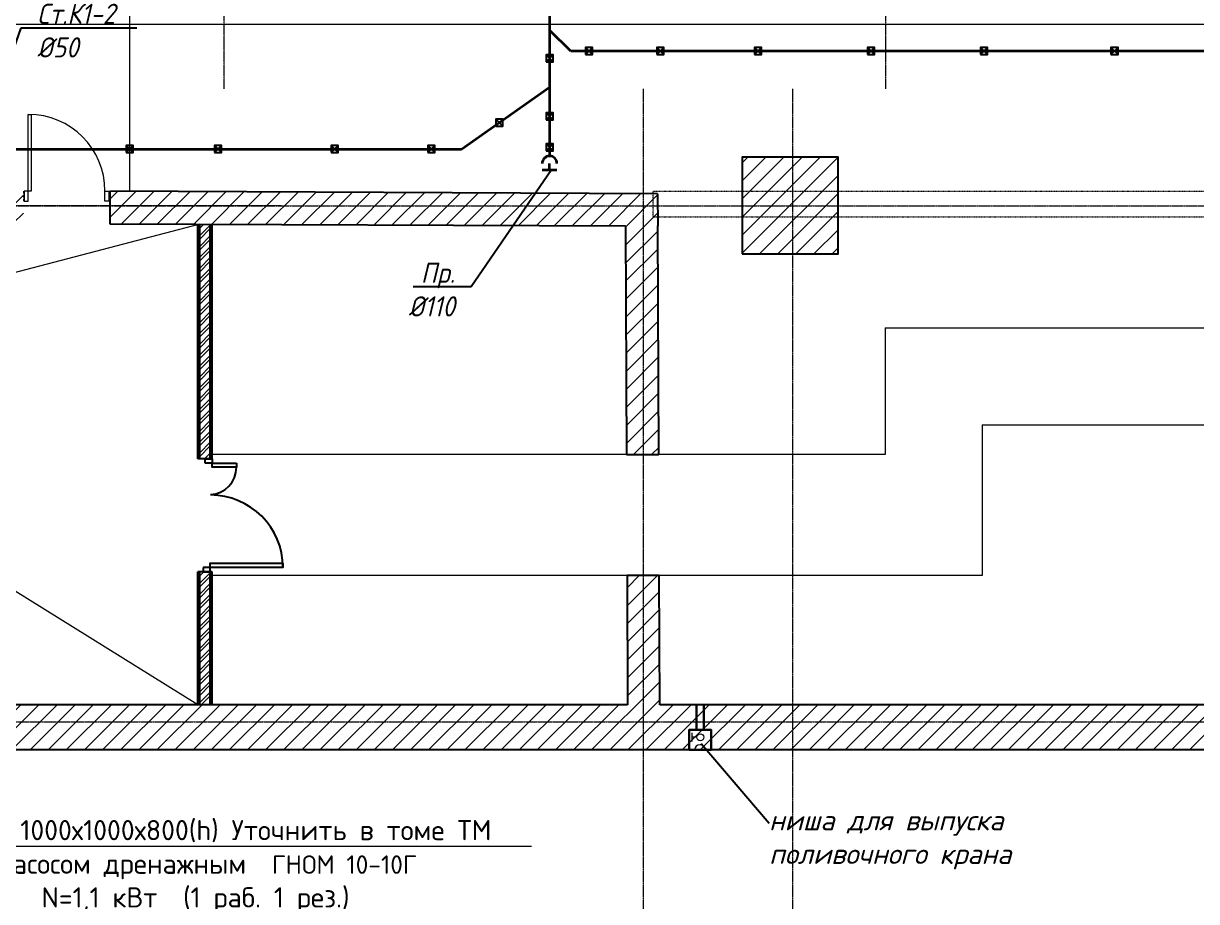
# Model space of a CAD drawing. Header units: millimetres. Extents: x -10178924 to 11692288, y -947381 to 58396.
# Drawn here: x 721652 to 736189, y -928785 to -917900 of the extents above; entities that cross this region are included whole.
import ezdxf
from ezdxf import colors
from ezdxf.entities.mleader import LeaderData, LeaderLine
from ezdxf.enums import TextEntityAlignment as Align
from ezdxf.math import Vec2, Vec3

# ---------------------------------------------------------------- set-up
doc = ezdxf.new("R2010")
doc.units = ezdxf.units.MM
for name, pattern in [('HIDDEN', [9.525, 6.35, -3.175]), ('короткая штриховая', [282.222222, 141.111111, -141.111111]), ('невидимая', [9.525, 6.35, -3.175]), ('осевая', [50.8, 31.75, -6.35, 6.35, -6.35])]:
    doc.linetypes.add(name, pattern=pattern)
for name, color, linetype, lineweight in [('_0', 7, 'Continuous', 25), ('_В1', 5, 'Continuous', 9), ('PDF _Разрезы', 7, 'Continuous', 9), ('АР_Двери', 250, 'Continuous', 9), ('Балки.1', 7, 'Continuous', 9), ('ВК_ К1', 24, 'Continuous', 35), ('Двери', 7, 'Continuous', 9), ('Контур пол Подвал', 7, 'Continuous', 9), ('Основная ГКЛ', 250, 'Continuous', 9), ('Перегородки', 162, 'Continuous', 9), ('Размеры осевые', 153, 'Continuous', 9), ('Стены.1', 7, 'Continuous', 25), ('Текст 0.09', 250, 'Continuous', 5), ('ШТРИХОВКА', 252, 'Continuous', 15)]:
    doc.layers.add(name, color=color, linetype=linetype, lineweight=lineweight)
for name, color, linetype in [('_надписи_вода', 7, 'Continuous'), ('PDF _АР_Двери_ВНУТР', 7, 'Continuous'), ('ВК_Выноски', 7, 'Continuous'), ('Стены внутр.1', 7, 'Continuous')]:
    doc.layers.add(name, color=color, linetype=linetype)
doc.styles.add('Gost_', font='isocpeur.ttf', dxfattribs={"width": 0.8, "height": 250})
doc.styles.add('ISOCPEUR', font='isocpeui.ttf', dxfattribs={"width": 0.9})
doc.styles.add('НТПИ_ТИ', font='isocpeui.ttf', dxfattribs={"height": 250})
doc.styles.add('ТЕКСТ', font='arial.ttf', dxfattribs={"height": 200})

# ---------------------------------------------------------------- blocks, each defined once
blk = doc.blocks.new('_None')
blk = doc.blocks.new('*U2131')
at = {"color": 0, "lineweight": -2}
for p, q in [((215, -115), (215, 115)), ((215, 0), (115, 0))]:
    blk.add_line(p, q, dxfattribs=at)
blk.add_arc((115, 0), 115, 90, 270, dxfattribs=at)
at = {"color": 18, "lineweight": 40, "true_color": 0x050505, "style": 'Gost_', "width": 0.8, "flags": 1}
blk.add_attdef('ДИАМЕТР', text='', height=2.5, dxfattribs=at).set_placement((-24, 39), align=Align.MIDDLE_CENTER)
blk = doc.blocks.new('*U2222')
at = {"layer": 'АР_Двери'}
for points in [[(-1000, 0), (-1050, 0), (-1050, 125), (-1000, 125)], [(-50, -950), (-85, -950), (-85, 0), (-50, 0)], [(-50, 0), (0, 0), (0, 125), (-50, 125)]]:
    blk.add_lwpolyline(points, close=True, dxfattribs=at)
blk.add_arc((-50, 0), 950, 180, 270, dxfattribs=at)
at = {"layer": 'Основная ГКЛ', "linetype": 'HIDDEN', "ltscale": 5}
for p, q in [((-1060, 125), (-1060, 0)), ((10, 0), (10, 125))]:
    blk.add_line(p, q, dxfattribs=at)
blk = doc.blocks.new('A$C5282721b')
at = {"layer": 'Перегородки', "lineweight": 20, "true_color": 0x000000, "transparency": 33554687}
h = blk.add_hatch(dxfattribs=at)
h.set_pattern_fill('ANSI32', color=18, scale=10)
h.set_pattern_definition([(45, (-118805.41, -56606.49), (-67.35192, 67.35192), []), (45, (-118760.505, -56606.49), (-67.35192, 67.35192), [])])
h.paths.add_polyline_path([(4828.725, -41778.299), (4853.725, -41778.403)])
h.paths.add_polyline_path([(4828.725, -46088.95), (4698.725, -46088.95), (4699.649, -47736.478), (4828.725, -47736.478)])
h.paths.add_polyline_path([(4699.176, -44686.95), (4828.725, -44686.95), (4828.725, -41778.299), (4698.725, -41777.758)])
at = {"layer": 'ШТРИХОВКА', "ltscale": 100, "true_color": 0x000000, "transparency": 33554687}
h = blk.add_hatch(dxfattribs=at)
h.set_pattern_fill('ANSI31', color=18, scale=50)
h.set_pattern_definition([(45, (-79853.19, 25128.16), (-112.2532, 112.2532), [])])
h.paths.add_polyline_path([(5440.998, -31868.119), (-7386.275, -31868.119), (-7386.275, -48296.478), (61378.75, -48296.478), (61378.75, -31842.839), (41035.118, -31842.839), (41035.118, -31656.036), (40796.248, -31656.036), (40796.248, -31842.839), (40629.962, -31842.839), (40629.962, -31942.839), (40605.14, -34348.621), (40629.93, -32405.355), (39128.581, -32429.908), (40629.962, -32402.839), (40629.675, -32155.326), (39132.149, -32179.816), (39135.64, -31968.17), (38886.085, -31968.17), (38879.867, -32433.975), (40623.548, -32405.459), (40553.111, -38427.181), (40243.01, -38425.516), (40241.748, -38827.97), (43340.219, -38835.027), (43340.219, -38442.147), (40953.116, -38429.329), (41029.994, -32402.839), (54378.974, -32402.839), (54378.974, -35923.465), (54778.974, -35923.465), (54778.974, -32402.839), (60818.75, -32402.839), (60818.75, -41309.464), (60472.291, -41309.464), (60472.291, -41709.464), (60818.75, -41709.464), (60818.75, -47736.478), (44025.201, -47736.478), (44013.125, -46167.929), (43613.137, -46171.008), (43625.189, -47736.478), (27189.462, -47736.478), (27189.462, -44565.139), (26789.462, -44565.139), (26789.462, -47736.478), (10401.743, -47736.478), (10394.408, -46134.647), (9994.404, -46134.678), (10001.739, -47736.478), (-6826.275, -47736.478), (-6826.275, -41729.869), (-6530.734, -41731.097), (-6529.072, -41331.1), (-6826.275, -41329.865), (-6826.275, -32428.119), (-762.705, -32428.119), (-770.891, -36004.088), (-370.903, -36005.35), (-362.703, -32428.119), (5640.998, -32428.119), (5640.998, -31868.119)])
h.paths.add_polyline_path([(3584.804, -41373.023), (3584.804, -41773.13), (9973.974, -41799.679), (9987.536, -44634.678), (10387.54, -44634.678), (10372.735, -41401.332)], flags=17)
h.paths.add_polyline_path([(2513.142, -41768.578), (2514.803, -41368.779), (-383.184, -41356.638), (-371.114, -37407.013), (-774.123, -37406.088), (-783.181, -41354.976), (-5508.242, -41335.314), (-5509.901, -41734.604)], flags=17)
h = blk.add_hatch(dxfattribs=at)
h.set_pattern_fill('ANSI31', color=18, scale=50)
h.set_pattern_definition([(45, (-120811.35, -12436.93), (-112.2532, 112.2532), [])])
h.paths.add_polyline_path([(12610.573, -42148.478), (11420.573, -42148.478), (11422.383, -41095.814), (11420.573, -40948.478), (12610.573, -40948.478)])
at = {"color": 18, "lineweight": 0, "ltscale": 100, "true_color": 0x000000, "transparency": 33554687}
for p, q in [((4698.725, -41777.758), (-808.213, -43226.554)), ((4698.725, -41777.758), (-808.213, -43226.554)), ((4673.725, -47736.478), (-808.213, -44326.554)), ((4673.725, -47736.478), (-808.213, -44326.554))]:
    blk.add_line(p, q, dxfattribs=at)
at = {"color": 18, "true_color": 0x000000, "transparency": 33554687}
for p, q in [((4853.725, -44686.95), (4673.725, -44686.95)), ((4853.725, -46088.95), (4673.725, -46088.95))]:
    blk.add_line(p, q, dxfattribs=at)
at = {"layer": '_В1', "color": 18, "true_color": 0x000000, "transparency": 33554687}
for p, q in [((10796.09, -48085.958), (10795.778, -48191.958)), ((10859.105, -48139.833), (10795.927, -48139.647))]:
    blk.add_line(p, q, dxfattribs=at)
blk.add_circle((10901.597, -48139.916), 42.492, dxfattribs=at)
blk.add_arc((10899.676, -48301.362), 68.745, 4.5463292, 176.4529707, dxfattribs=at)
at = {"layer": '_надписи_вода', "color": 18, "lineweight": 30, "true_color": 0x000000, "transparency": 33554687}
for p, q in [((10856.085, -47736.478), (10856.085, -48046.478)), ((10946.085, -47737.731), (10946.085, -48046.478))]:
    blk.add_line(p, q, dxfattribs=at)
for points in [[(11036.085, -48296.478), (10766.085, -48296.478), (10766.085, -48046.478), (11036.085, -48046.478)], [(10766.085, -48046.478), (11036.085, -48046.478), (11036.085, -48296.478), (10766.085, -48296.478)], [(11036.085, -48296.478), (10766.085, -48296.478), (10766.085, -48046.478), (11036.085, -48046.478)], [(11036.085, -48296.478), (10766.085, -48296.478), (10766.085, -48046.478), (11036.085, -48046.478)]]:
    blk.add_lwpolyline(points, close=True, dxfattribs=at)
at = {"layer": 'PDF _АР_Двери_ВНУТР', "color": 18, "true_color": 0x000000, "transparency": 33554687}
for points in [[(4764.824, -44741.984), (4764.824, -44686.95), (4853.725, -44686.95), (4853.725, -44741.984)], [(5154.293, -44741.984), (5154.293, -44792.784), (4853.725, -44792.784), (4853.725, -44741.984)], [(4739.824, -46033.917), (4739.824, -46088.95), (4828.725, -46088.95), (4828.725, -46033.917)], [(4828.725, -46033.917), (4828.725, -45983.116), (5730.431, -45983.116), (5730.431, -46033.917)]]:
    blk.add_lwpolyline(points, close=True, dxfattribs=at)
for centre, radius, start, end in [((4813.476, -44791.835), 340.819, 272.9206233, 359.840393), ((4830.841, -46036.034), 899.59, 0.000055, 89.999945)]:
    blk.add_arc(centre, radius, start, end, dxfattribs=at)
at = {"layer": 'PDF _Разрезы', "color": 18, "lineweight": 9, "true_color": 0x000000, "transparency": 33554687}
blk.add_lwpolyline([(-11856.305, -39299.259), (62616.964, -39299.259)], dxfattribs=at)
at = {"layer": 'Балки.1', "color": 18, "linetype": 'короткая штриховая', "ltscale": 0.02, "true_color": 0x000000, "transparency": 33554687}
for p, q in [((10319.368, -41369.704), (12015.573, -41369.704)), ((10319.368, -41689.704), (10319.368, -41369.704)), ((12015.573, -41369.704), (41378.795, -41369.704)), ((10319.368, -41689.704), (12015.573, -41689.704)), ((12015.573, -41689.704), (41973.795, -41689.704))]:
    blk.add_line(p, q, dxfattribs=at)
at = {"layer": 'Контур пол Подвал', "color": 18, "linetype": 'невидимая', "true_color": 0x000000, "transparency": 33554687}
for p, q in [((3829.109, -37454.088), (3829.109, -41369.965)), ((13194.417, -43064.958), (39053.725, -43064.958)), ((13194.417, -43064.958), (13194.417, -44634.678)), ((14394.417, -44264.958), (36068.725, -44264.958)), ((14394.417, -44264.958), (14394.417, -46134.678)), ((13194.417, -44634.678), (4853.725, -44634.678)), ((14394.417, -46134.678), (4853.725, -46134.678))]:
    blk.add_line(p, q, dxfattribs=at)
at = {"layer": 'Перегородки', "color": 18, "linetype": 'Continuous', "lineweight": 25, "true_color": 0x000000, "transparency": 33554687, "flags": 128}
for points in [[(4673.725, -44686.95), (4673.725, -41777.655)], [(4698.725, -44686.95), (4698.725, -41777.758)], [(4828.725, -44686.95), (4828.725, -41778.299)], [(4853.725, -44686.95), (4853.725, -41778.403)], [(4673.725, -47736.478), (4673.725, -46088.95)], [(4698.725, -47736.478), (4698.725, -46088.95)], [(4828.725, -47736.478), (4828.725, -46088.95)], [(4853.725, -47736.478), (4853.725, -46088.95)]]:
    blk.add_lwpolyline(points, dxfattribs=at)
at = {"layer": 'Размеры осевые', "color": 251, "linetype": 'осевая', "ltscale": 0.5, "transparency": 33554687}
for p, q in [((5000, -40100), (5000, -25800)), ((13200, -40100), (13200, -25800)), ((10200, -52200), (10200, -40100)), ((12046.848, -52200), (12046.848, -40100)), ((-9750.002, -41548.478), (5713.085, -41548.478)), ((-9750.002, -41548.478), (5713.085, -41548.478)), ((-9750, -41550), (62308.109, -41550)), ((-9750, -47950), (62308.109, -47950))]:
    blk.add_line(p, q, dxfattribs=at)
at = {"layer": 'Стены внутр.1', "color": 18, "linetype": 'Continuous', "true_color": 0x000000, "transparency": 33554687}
for p, q in [((3584.804, -41368.794), (3584.804, -41773.13)), ((9974.555, -41799.681), (9987.536, -44634.678)), ((10387.54, -44634.678), (10374.567, -41801.343)), ((9987.536, -44634.678), (10387.54, -44634.678)), ((10394.408, -46134.647), (9994.404, -46134.678))]:
    blk.add_line(p, q, dxfattribs=at)
at = {"layer": 'Стены внутр.1', "color": 18, "linetype": 'Continuous', "true_color": 0x000000, "transparency": 33554687, "flags": 128}
for points in [[(10372.735, -41401.332), (3584.804, -41368.794)], [(10372.735, -41401.332), (10374.567, -41801.343)], [(3584.804, -41773.13), (9974.555, -41799.681)], [(9994.404, -46134.678), (10001.739, -47736.478)], [(10401.743, -47736.478), (10394.408, -46134.678)]]:
    blk.add_lwpolyline(points, dxfattribs=at)
at = {"layer": 'Стены.1', "color": 18, "linetype": 'Continuous', "true_color": 0x000000, "transparency": 33554687, "flags": 128}
blk.add_lwpolyline([(11420.573, -42148.478), (12610.573, -42148.478), (12610.573, -40948.478), (11420.573, -40948.478)], close=True, dxfattribs=at)
for points in [[(10001.739, -47736.478), (-6826.275, -47736.478)], [(26789.462, -47736.478), (10401.743, -47736.478)], [(10001.739, -48296.478), (-7386.275, -48296.478)], [(27189.462, -48296.478), (10001.739, -48296.478)]]:
    blk.add_lwpolyline(points, dxfattribs=at)
at = {"layer": 'Текст 0.09', "color": 7, "linetype": 'ByBlock', "lineweight": -2, "ltscale": 100, "transparency": 33554687}
blk.add_line((11754.224, -49206.186), (11754.584, -49206.186), dxfattribs=at)
blk.add_line((11754.224, -49206.186), (11754.584, -49206.186), dxfattribs=at)
blk.add_lwpolyline([(10911.706, -48217.225), (11754.224, -49206.186)], dxfattribs=at)
blk.add_lwpolyline([(10911.706, -48217.225), (11754.224, -49206.186)], dxfattribs=at)
at = {"layer": 'Текст 0.09', "color": 7, "ltscale": 100, "transparency": 33554687}
blk.add_solid([(10911.683, -48217.245), (10911.589, -48217.088), (10911.729, -48217.206)], dxfattribs=at)
blk.add_solid([(10911.683, -48217.245), (10911.589, -48217.088), (10911.729, -48217.206)], dxfattribs=at)
at = {"layer": 'Двери', "color": 18, "linetype": 'Continuous', "ltscale": 2, "true_color": 0x000000, "transparency": 33554687, "rotation": 180}
blk.add_blockref('*U2222', (2524.804, -41368.554), dxfattribs=at)
at = {"layer": 'Текст 0.09', "color": 7, "ltscale": 100, "transparency": 33554687, "insert": (11754.674, -49043.686), "char_height": 250, "attachment_point": 1, "style": 'НТПИ_ТИ'}
blk.add_mtext('ниша для выпуска\\Pполивочного крана', dxfattribs=at)
blk.add_mtext('ниша для выпуска\\Pполивочного крана', dxfattribs=at)

msp = doc.modelspace()

# ---------------------------------------------------------------- linework, layer by layer
for p, q in [((728616, -918197.8), (728703, -918284.8)), ((728703, -918197.8), (728616, -918284.8)), ((729499.4, -918197.8), (729586.5, -918284.8)), ((729586.5, -918197.8), (729499.4, -918284.8)), ((730708.9, -918197.8), (730796, -918284.8)), ((730796, -918197.8), (730708.9, -918284.8)), ((732111.3, -918197.8), (732198.3, -918284.8)), ((732198.3, -918197.8), (732111.3, -918284.8)), ((733511.1, -918197.8), (733598.2, -918284.8)), ((733598.2, -918197.8), (733511.1, -918284.8)), ((735128.4, -918197.8), (735215.5, -918284.8)), ((735215.5, -918197.8), (735128.4, -918284.8)), ((728127.2, -918289.1), (728214.3, -918376.2)), ((728214.3, -918289.1), (728127.2, -918376.2)), ((728127.2, -919009.6), (728214.3, -919096.6)), ((728214.3, -919009.6), (728127.2, -919096.6)), ((727503.5, -919085.1), (727590.6, -919172.1)), ((727590.6, -919085.1), (727503.5, -919172.1)), ((722922.6, -919414.2), (723009.7, -919501.3)), ((723009.7, -919414.2), (722922.6, -919501.3)), ((724019.1, -919414.2), (724106.2, -919501.3)), ((724106.2, -919414.2), (724019.1, -919501.3)), ((725462.9, -919414.2), (725550, -919501.3)), ((725550, -919414.2), (725462.9, -919501.3)), ((726663.8, -919414.2), (726750.9, -919501.3)), ((726750.9, -919414.2), (726663.8, -919501.3)), ((728127.2, -919391.8), (728214.3, -919478.9)), ((728214.3, -919391.8), (728127.2, -919478.9))]:
    msp.add_line(p, q)
for points in [[(728616, -918284.8), (728703, -918284.8), (728703, -918197.8), (728616, -918197.8)], [(729499.4, -918284.8), (729586.5, -918284.8), (729586.5, -918197.8), (729499.4, -918197.8)], [(730708.9, -918284.8), (730796, -918284.8), (730796, -918197.8), (730708.9, -918197.8)], [(732111.3, -918284.8), (732198.3, -918284.8), (732198.3, -918197.8), (732111.3, -918197.8)], [(733511.1, -918284.8), (733598.2, -918284.8), (733598.2, -918197.8), (733511.1, -918197.8)], [(735128.4, -918284.8), (735215.5, -918284.8), (735215.5, -918197.8), (735128.4, -918197.8)], [(728127.2, -918376.2), (728214.3, -918376.2), (728214.3, -918289.1), (728127.2, -918289.1)], [(728127.2, -919096.6), (728214.3, -919096.6), (728214.3, -919009.6), (728127.2, -919009.6)], [(727503.5, -919172.1), (727590.6, -919172.1), (727590.6, -919085.1), (727503.5, -919085.1)], [(722922.6, -919501.3), (723009.7, -919501.3), (723009.7, -919414.2), (722922.6, -919414.2)], [(724019.1, -919501.3), (724106.2, -919501.3), (724106.2, -919414.2), (724019.1, -919414.2)], [(725462.9, -919501.3), (725550, -919501.3), (725550, -919414.2), (725462.9, -919414.2)], [(726663.8, -919501.3), (726750.9, -919501.3), (726750.9, -919414.2), (726663.8, -919414.2)], [(728127.2, -919478.9), (728214.3, -919478.9), (728214.3, -919391.8), (728127.2, -919391.8)]]:
    msp.add_lwpolyline(points, close=True)
at = {"layer": 'ВК_ К1', "ltscale": 100}
for p, q in [((728170.7, -911408.7), (728170.7, -919543.9)), ((728170.7, -911408.7), (728170.7, -919543.9)), ((712807.3, -919457.7), (727078.9, -919457.7))]:
    msp.add_line(p, q, dxfattribs=at)
at = {"layer": 'ВК_ К1'}
for p, q in [((728433.1, -918241.3), (728170.7, -917983.7)), ((738082.9, -918241.3), (728433.1, -918241.3)), ((727078.9, -919457.7), (728170.7, -918690.2))]:
    msp.add_line(p, q, dxfattribs=at)

# ---------------------------------------------------------------- block references
msp.add_blockref('A$C5282721b', (719137, -878608.8))
at = {"layer": 'ВК_ К1', "xscale": 0.8000000000000009, "yscale": 0.8000000000000009, "zscale": 0.8000000000000009, "rotation": 270}
msp.add_blockref('*U2131', (728170.7, -919543.9), dxfattribs=at)

# ---------------------------------------------------------------- leaders
at = {"layer": '_0'}
ml = msp.add_multileader_mtext('Standard', dxfattribs=at)
ml.set_content('\\A1;{\\fISOCPEUR|b0|i0|c204|p34;\\C256;Приямок \\fISOCPEUR|b0|i0|c0|p34;1000\\fISOCPEUR|b0|i0|c204|p34;х\\fISOCPEUR|b0|i0|c0|p34;1000\\fISOCPEUR|b0|i0|c204|p34;х\\fISOCPEUR|b0|i0|c0|p34;800(h)\\fISOCPEUR|b0|i0|c204|p34; Уточнить в томе ТМ\\fISOCPEUR|b0|i0|c0|p34;\\P\\fISOCPEUR|b0|i0|c204|p34;с насосом дренажным \\A0; \\H0.91667x;ГНОМ 10-10Г\\A1;\\H1.09091x; \\PN=1,1 кВт\\fISOCPEUR|b0|i0|c0|p34;  (1 \\fISOCPEUR|b0|i0|c204|p34;раб\\fISOCPEUR|b0|i0|c0|p34;. 1 \\fISOCPEUR|b0|i0|c204|p34;рез\\fISOCPEUR|b0|i0|c0|p34;.)}', color=1, style='ТЕКСТ')
ml.set_leader_properties(lineweight=13)
ml.set_arrow_properties(name='NONE')
ml.build(insert=Vec2(0, 0))
ml.multileader.update_dxf_attribs({"text_left_attachment_type": 6, "text_right_attachment_type": 6, "dogleg_length": 100, "arrow_head_size": 600, "scale": 100})
ctx = ml.context
ctx.base_point, ctx.scale, ctx.char_height, ctx.arrow_head_size, ctx.landing_gap_size, ctx.plane_origin = Vec3(720071.6, -928100), 100, 250, 600, 0.18, Vec3(726500.3, -819208.9)
ctx.left_attachment, ctx.right_attachment, ctx.text_align_type = 6, 6, 1
notes = []
notes.append((ctx, [(0, (1, 1, 0), (719871.6, -928100), (1, 0), 200, [(0, [(717700.6, -922587.7)], 0, [])])]))
ctx.mtext.insert, ctx.mtext.alignment, ctx.mtext.flow_direction = Vec3(723784.3, -927775), 2, 5
at = {"layer": 'ВК_Выноски'}
ml = msp.add_multileader_mtext('Standard', dxfattribs=at)
ml.set_content('{\\W0.9;Ст.К1-2  \\P%%C50 }', color=7, style='ISOCPEUR')
ml.set_leader_properties(color=7, linetype='ByLayer', lineweight=-1)
ml.set_arrow_properties(name='NONE')
ml.build(insert=Vec2(0, 0))
ml.multileader.update_dxf_attribs({"text_left_attachment_type": 6, "text_right_attachment_type": 6, "dogleg_length": 0.36, "arrow_head_size": 300})
ctx = ml.context
ctx.base_point, ctx.char_height, ctx.arrow_head_size, ctx.landing_gap_size, ctx.plane_origin = Vec3(721722.4, -917955), 250, 300, 100, Vec3(731531.5, -946486.3)
ctx.left_attachment, ctx.right_attachment = 6, 6
notes.append((ctx, [(0, (1, 1, 0), (721622.1, -917955), (1, 0), 100.4, [(0, [(720920.2, -919960.5)], 0, [])])]))
ctx.mtext.insert, ctx.mtext.width, ctx.mtext.flow_direction = Vec3(721822.4, -917655), 2623.343, 5
ml = msp.add_multileader_mtext('Standard', dxfattribs=at)
ml.set_content('{\\W0.9;Пр.\\P%%C110}', color=7, style='ISOCPEUR')
ml.set_leader_properties(color=7, linetype='ByLayer', lineweight=-1)
ml.set_arrow_properties(name='NONE')
ml.build(insert=Vec2(0, 0))
ml.multileader.update_dxf_attribs({"text_left_attachment_type": 6, "text_right_attachment_type": 6, "dogleg_length": 0.36, "arrow_head_size": 300})
ctx = ml.context
ctx.base_point, ctx.char_height, ctx.arrow_head_size, ctx.landing_gap_size, ctx.plane_origin = Vec3(726334, -921165.4), 250, 300, 100, Vec3(736353.8, -949561.7)
ctx.left_attachment, ctx.right_attachment, ctx.text_align_type = 6, 6, 2
notes.append((ctx, [(1, (1, 1, 0), (727198.9, -921165.4), (-1, 0), 100.4, [(0, [(728197.3, -919715.9)], 0, [])])]))
ctx.mtext.insert, ctx.mtext.width, ctx.mtext.alignment, ctx.mtext.flow_direction = Vec3(726998.6, -920865.4), 513.532, 3, 5
for ctx, leaders in notes:
    for number, flags, end, landing, length, lines in leaders:
        leader = LeaderData()
        leader.index, (leader.has_last_leader_line, leader.has_dogleg_vector, leader.attachment_direction) = number, flags
        leader.last_leader_point, leader.dogleg_vector, leader.dogleg_length = Vec3(end), Vec3(landing), length
        for number, points, colour, breaks in lines:
            line = LeaderLine()
            line.index, line.vertices, line.color, line.breaks = number, Vec3.list(points), colors.encode_raw_color(colour), breaks
            leader.lines.append(line)
        ctx.leaders.append(leader)

doc.saveas('drawing.dxf')
